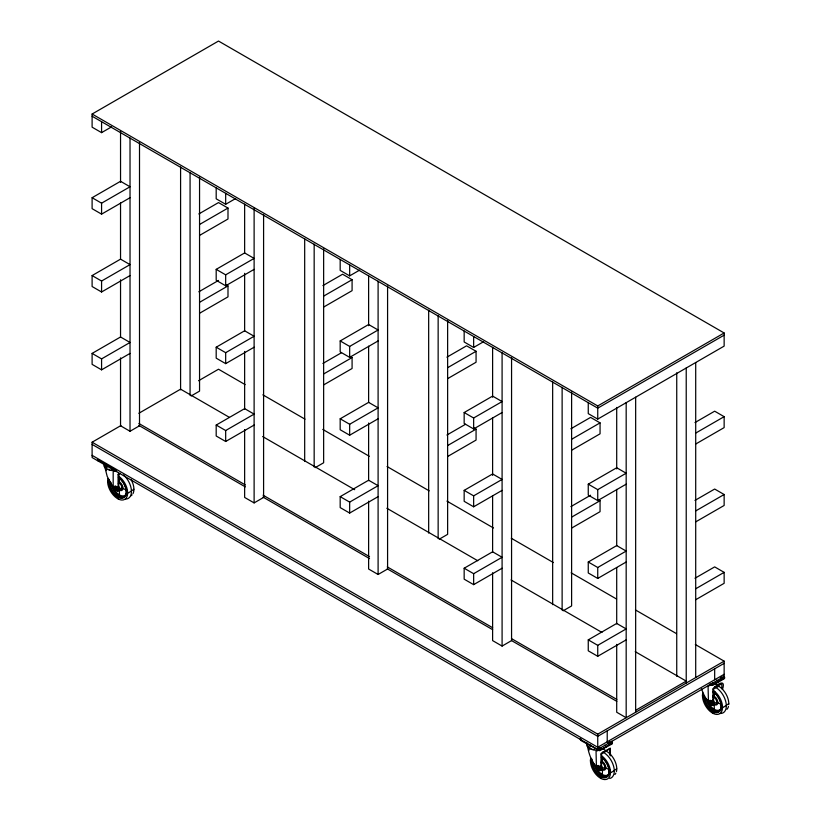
<?xml version="1.0" encoding="UTF-8"?>
<svg xmlns="http://www.w3.org/2000/svg" width="821" height="821" viewBox="0 0 821 821"><rect width="100%" height="100%" fill="white"/><g stroke="black" fill="none" stroke-linecap="round" stroke-linejoin="round"><path stroke-width="1.23" d="M126.27 491.697L128.507 492.887L133.885 489.244M609.12 771.237L611.358 772.438L616.735 768.784M721.146 706.111L723.383 707.302L728.761 703.648M580.355 738.469L581.319 739.988M113.39 487.643L115.176 485.929L116.808 486.874L117.619 488.977C116.613 492.364 113.206 489.573 113.452 487.736A6.465 3.736 0 0 0 114.335 488.536L115.114 488.988A6.465 3.736 0 0 0 116.51 489.501L117.619 488.977L116.993 488.608M115.833 490.701C117.362 489.254 115.823 487.13 114.201 486.484M598.683 770.242L600.469 768.518L599.658 766.414L598.027 765.47C593.829 766.465 598.766 773.136 600.469 768.518L599.843 768.158M710.719 705.106L712.505 703.381L711.684 701.278L710.052 700.334C705.886 701.339 710.781 708 712.505 703.381L711.869 703.022M598.027 765.47L596.303 767.276A6.465 3.736 0 0 0 597.185 768.076L597.975 768.528A6.465 3.736 0 0 0 599.361 769.041L598.683 766.978L597.052 766.034M710.052 700.334L708.328 702.14A6.465 3.736 0 0 0 709.221 702.94L710.001 703.392A6.465 3.736 0 0 0 711.386 703.905L710.719 701.842L709.087 700.898M580.611 738.951L580.293 739.598L581.319 740.758L599.576 750.722L612.312 743.826L612.117 742.389M107.695 480.696L107.623 481.322L109.634 482.101M590.545 760.236L590.473 760.862L592.485 761.642M118.747 473.327L118.08 474.497L118.08 490.281A1.457 0.842 60 0 1 117.054 490.907L115.556 490.034A3.684 2.124 60 0 1 113.575 487.879L107.212 476.447L104.595 466.174M118.922 473.891L118.655 489.942A1.457 0.842 60 0 1 117.629 490.568M703.484 694.453L702.407 695.603L704.521 696.506M118.193 474.62L120.246 473.265M601.054 754.171L603.096 752.806M713.08 689.035L718.765 686.335M716.364 682.723L714.229 683.955A9.78 5.644 0 0 1 712.772 684.457M111.564 126.875L101.578 132.643L92.106 127.173L92.106 114.027L218.509 41.05L724.143 332.977L724.143 346.113L597.739 419.1L588.257 413.62L588.257 402.67M92.106 197.717L120.543 181.297L130.026 186.767L101.578 203.187L92.106 197.717L92.106 208.667L101.578 214.137L130.026 197.717M92.106 275.569L120.543 259.149L130.026 264.619L101.578 281.039L92.106 275.569L92.106 286.519L101.578 291.989L130.026 275.569M198.826 213.953L218.509 202.582L227.992 208.062L227.992 219.002L199.554 235.422M216.19 187.865L216.19 198.815L225.672 204.285L235.658 198.528M199.554 224.482L227.992 208.062M216.19 269.36L244.637 252.94L254.12 258.41L225.672 274.84L216.19 269.36L216.19 280.31L225.672 285.78L254.12 269.36M92.106 353.41L120.543 336.99L130.026 342.47L101.578 358.89L92.106 353.41L92.106 364.36L101.578 369.84L130.026 353.41M198.826 291.804L218.509 280.433M199.554 302.323L227.992 285.903L227.992 296.853L199.554 313.273M216.19 347.211L244.637 330.791L254.12 336.261L225.672 352.681L216.19 347.211L216.19 358.161L225.672 363.631L254.12 347.211M322.91 285.595L342.603 274.224L352.086 279.704L352.086 290.655L323.638 307.075M340.181 259.446L340.181 270.396L349.664 275.866L359.639 270.109M323.638 296.124L352.086 279.704M138.821 413.291L180.589 389.175L229.377 417.345M695.315 644.506L724.143 661.151L724.143 676.483L597.739 749.46L92.106 457.533L92.106 442.211L120.933 425.565M198.549 380.749L218.509 369.224L245.12 384.597M120.543 357.915L120.543 425.791L130.026 431.261L139.508 425.791L139.508 142.762M191.119 395.989L199.554 391.124L199.554 177.254M340.181 340.941L368.619 324.521L378.101 330.001L349.664 346.421L340.181 340.941L340.181 351.891L349.664 357.361L378.101 340.941M216.19 425.062L244.637 408.642L254.12 414.112L225.672 430.532L216.19 425.062L216.19 436.002L225.672 441.482L254.12 425.062M322.91 363.446L341.505 352.712M118.316 483.395L119.414 481.989L119.414 478.417M115.833 487.428L116.808 486.874M118.316 489.983L119.086 489.542L119.414 490.116L119.414 494.889L117.619 497.074L118.193 498.891M323.638 373.976L352.086 357.546L352.086 368.496L323.638 384.916M340.181 418.792L368.619 402.372L378.101 407.842L349.664 424.262L340.181 418.792L340.181 429.742L349.664 435.212L378.101 418.792M446.901 357.176L466.585 345.815L476.067 351.285L476.067 362.235L447.63 378.655M464.163 331.027L464.163 341.977L473.645 347.447L483.631 341.69M447.63 367.705L476.067 351.285M244.637 429.557L244.637 497.434L254.12 502.904L263.592 497.434L263.592 214.404M315.213 467.631L323.638 462.767L323.638 248.896M464.163 412.532L492.61 396.102L502.093 401.582L473.645 418.002L464.163 412.532L464.163 423.472L473.645 428.952L502.093 412.532M340.181 496.643L368.619 480.223L378.101 485.693L349.664 502.113L340.181 496.643L340.181 507.594L349.664 513.063L378.101 496.643M446.901 435.027L465.497 424.293M447.63 445.557L476.067 429.137L476.067 440.077L447.63 456.497M92.106 114.027L597.739 405.954L724.143 332.977M724.143 335.163L597.739 408.15L92.106 116.223M464.163 490.373L492.61 473.953L502.093 479.433L473.645 495.853L464.163 490.373L464.163 501.323L473.645 506.793L502.093 490.373M570.882 428.767L590.576 417.396L600.059 422.866L600.059 433.816L571.611 450.236M571.611 439.286L600.059 422.866M368.619 501.138L368.619 569.015L378.101 574.484L387.584 569.015L387.584 285.995M439.204 539.212L447.63 534.348L447.63 320.477M588.257 484.174L616.704 467.754L626.177 473.224L597.739 489.644L588.257 484.174L588.257 495.114L597.739 500.594L626.177 484.174M694.977 422.558L714.67 411.188L724.143 416.668L724.143 427.608L695.705 444.028M695.705 433.088L724.143 416.668M464.163 568.224L492.61 551.804L502.093 557.274L473.645 573.694L464.163 568.224L464.163 579.174L473.645 584.644L502.093 568.224M570.882 506.608L590.576 495.237M571.611 517.138L600.059 500.718L600.059 511.668L571.611 528.088M588.257 562.016L616.704 545.596L626.177 551.076L597.739 567.496L588.257 562.016L588.257 572.966L597.739 578.436L626.177 562.016M694.977 500.41L714.67 489.039L724.143 494.509L724.143 505.459L695.705 521.879M695.705 510.929L724.143 494.509M492.61 572.719L492.61 640.596L502.093 646.076L511.565 640.596L511.565 357.576M563.185 610.793L571.611 605.929L571.611 392.058M588.257 639.867L616.704 623.447L626.177 628.917L597.739 645.337L588.257 639.867L588.257 650.817L597.739 656.287L626.177 639.867M694.977 578.251L714.67 566.89L724.143 572.36L724.143 583.31L695.705 599.73M695.705 588.78L724.143 572.36M635.659 710.298L686.223 681.102L635.218 651.658M92.106 442.211L597.739 734.138L724.143 661.151M724.143 663.347L597.739 736.324L92.106 444.397M724.143 674.287L597.739 747.274L92.106 455.347M713.685 684.375A9.052 5.224 0 0 0 714.886 683.79L714.988 683.739M713.203 697.799L714.301 696.393L714.301 691.631L714.968 692.011M601.167 762.935L602.265 761.529L602.265 757.957M710.719 701.842L711.684 701.278M598.683 766.978L599.658 766.414M709.087 704.161L710.052 703.607M597.052 769.298L598.027 768.733M604.123 752.221L606.319 751.174L607.612 751.974A14.193 8.189 60 0 1 616.735 767.779L616.735 769.79A14.193 8.189 60 0 1 616.427 771.607M714.096 712.823L712.649 713.285L712.495 711.489L714.301 709.293L714.208 704.09A4.054 2.34 60 0 0 716.815 702.591L716.815 702.017A4.054 2.34 60 0 0 714.208 697.501L713.716 697.214A4.054 2.34 60 0 0 713.223 697.029M601.054 778.431L600.469 776.625L602.265 774.429L602.573 769.841A4.998 2.884 60 0 0 605.785 767.984L605.785 767.276A4.998 2.884 60 0 0 602.573 761.714L601.957 761.354A4.998 2.884 60 0 0 601.352 761.129M114.509 470.885L113.185 471.665L113.185 486.976M710.832 685.145L708.071 686.079L708.451 702.283A3.684 2.124 60 0 0 710.442 704.449L711.93 705.311A1.457 0.842 60 0 0 712.967 704.685L712.967 688.901C716.179 684.96 726.39 677.602 722.49 689.476M598.807 750.281L596.046 751.215L596.426 767.419A3.684 2.124 60 0 0 596.99 768.302M118.932 488.947L121.939 487.89L127.06 490.465M713.808 703.361L716.815 702.304L720.91 704.285M601.783 768.497L604.79 767.44L609.921 770.016M116.726 471.182L114.704 470.587A9.78 5.644 0 0 1 106.812 469.058L106.535 468.894A9.78 5.644 0 0 1 103.867 464.378M116.038 470.32L97.596 459.678M709.59 684.221L712.71 684.632L724.338 677.92L724.656 677.274L723.629 676.114M709.59 684.991L712.71 685.402L724.338 678.69L724.656 678.054L723.629 676.884M597.555 749.357L600.685 749.768L612.312 743.056L612.476 742.02L611.604 741.25M590.607 745.068L590.535 745.406A3.777 2.176 -60 0 0 589.529 748.516L589.663 748.598A9.78 5.644 0 0 0 599.156 749.953M589.529 748.516L589.386 748.434A9.78 5.644 0 0 1 587.046 742.954M116.664 490.26L116.469 490.147A3.222 1.858 60 0 1 116.079 489.839M225.888 284.692L227.992 285.903M349.972 356.335L352.086 357.546M473.963 427.915L476.067 429.137M597.945 499.496L600.059 500.718M262.864 394.839L305.002 419.162M322.745 429.404L369.317 456.291M387.06 466.533L429.188 490.866M446.932 501.108L493.503 527.995M511.247 538.237L553.385 562.57M571.129 572.812L616.592 599.053M635.444 609.941L676.463 633.627M721.372 677.315L722.039 677.705A1.18 0.688 0 0 1 722.172 678.577M716.517 680.116L718.529 681.276L718.529 682.046M714.937 683.76L717.728 685.371L717.728 686.038M717.893 685.833L719.648 686.838A14.193 8.189 60 0 1 728.761 702.643L728.761 704.654M714.701 686.838L716.569 687.916A15.137 8.744 60 0 1 726.298 704.767L726.298 706.922A15.137 8.744 60 0 1 720.161 713.5M712.833 691.703L713.562 692.124A11.802 6.814 60 0 1 721.146 705.27L721.146 707.363A12.274 7.091 60 0 1 713.254 711.92L711.745 711.048A12.274 7.091 60 0 1 703.854 697.378L703.854 695.633M262.648 436.546L354.682 489.685M386.835 508.25L477.76 560.743M511.021 579.954L601.957 632.447M713.993 704.346L714.609 704.705A4.998 2.884 60 0 0 717.811 702.848L717.811 702.14A4.998 2.884 60 0 0 714.609 696.577L713.993 696.218A4.998 2.884 60 0 0 712.802 695.9M711.684 704.541L710.873 704.069C708.995 705.968 709.087 700.806 710.873 700.806L710.873 701.278M711.817 704.808L712.033 704.931A3.582 2.063 60 0 0 714.332 703.607L714.332 703.094A3.582 2.063 60 0 0 712.885 699.861M138.893 423.492L245.346 484.944M263.089 495.196L369.532 556.648M387.276 566.89L492.621 627.716M511.473 638.594L616.807 699.41M138.893 425.442L245.346 486.894M263.089 497.136L369.532 558.598M387.276 568.84L492.621 629.656M511.473 640.544L616.807 701.36M609.336 741.681L610.003 742.071A1.18 0.688 0 0 1 610.003 743.036A1.18 0.688 0 0 1 608.33 743.036L607.663 742.646M604.492 745.252L606.493 746.412L606.493 747.182M602.676 751.974L604.533 753.052A15.137 8.744 60 0 1 614.262 769.903L614.262 772.058A15.137 8.744 60 0 1 609.746 778.493M118.829 482.81L119.332 483.097A4.054 2.34 60 0 1 121.939 487.602L121.939 488.177A4.054 2.34 60 0 1 119.332 489.685M119.107 489.942L119.722 490.291A4.998 2.884 60 0 0 122.934 488.444L122.934 487.725A4.998 2.884 60 0 0 119.722 482.163L119.107 481.814A4.998 2.884 60 0 0 118.501 481.588M116.808 490.137L115.987 489.665C114.109 491.553 114.211 486.401 115.987 486.401L115.987 486.874M598.837 769.205L599.658 769.677M599.32 769.688L600.007 770.067A3.582 2.063 60 0 0 602.306 768.743L602.306 768.23A3.582 2.063 60 0 0 601.239 765.48M98.469 461.217L97.442 460.047M708.071 701.38L704.664 696.495L701.421 688.829M595.995 766.475C591.274 760.851 588.544 753.093 587.446 745.714M596.231 765.162L596.59 766.137M597.791 769.811L597.791 766.547L598.837 766.414M588.924 748.988L589.139 750.158M106.073 469.438L106.289 470.618M721.916 688.727L721.751 683.739L713.613 688.501L713.541 704.356A1.457 0.842 60 0 1 712.515 704.982M714.67 668.817L714.67 679.767M704.521 695.664L704.521 697.347A11.802 6.814 60 0 0 712.105 710.483L713.562 711.325A11.802 6.814 60 0 0 721.146 706.943M695.705 362.533L695.705 677.571M686.223 368.003L686.223 683.051M676.74 372.775L676.74 676.299M635.659 397.2L635.659 712.238M626.177 402.67L626.177 717.718L616.704 712.238L616.704 644.372M616.704 407.442L616.704 468.914M616.704 489.408L616.704 545.76M616.704 567.527L616.704 623.878M610.465 755.823L610.27 748.105L601.126 753.38L600.931 769.821A1.457 0.842 60 0 1 599.905 770.447L598.406 769.585A3.684 2.124 60 0 1 597.667 769.041M609.89 755.063L609.726 748.875L601.588 753.637L601.506 769.493A1.457 0.842 60 0 1 600.479 770.119M607.222 730.854L607.222 741.804M605.703 751.174L605.703 750.507L602.912 748.896A9.052 5.224 0 0 0 604.759 747.387M597.739 405.954L597.739 419.1M597.739 489.644L597.739 500.594M597.739 567.496L597.739 578.436M597.739 645.337L597.739 656.287M597.739 734.138L597.739 749.46M592.485 760.8L592.485 762.483A11.802 6.814 60 0 0 600.079 775.619L601.536 776.461A11.802 6.814 60 0 0 609.12 772.079M589.437 744.668L589.437 745.447M562.128 387.286L562.128 610.126M552.656 381.816L552.656 604.656M502.093 352.804L502.093 646.076M492.61 347.324L492.61 397.272M492.61 417.766L492.61 475.39M492.61 495.884L492.61 552.235M473.645 336.507L473.645 347.447M473.645 418.002L473.645 428.952M473.645 495.853L473.645 506.793M473.645 573.694L473.645 584.644M438.147 315.705L438.147 538.545M428.665 310.235L428.665 533.065M378.101 281.223L378.101 574.484M368.619 275.743L368.619 325.691M368.619 346.185L368.619 402.526M368.619 423.02L368.619 480.654M349.664 264.916L349.664 275.866M349.664 346.421L349.664 357.361M349.664 424.262L349.664 435.212M349.664 502.113L349.664 513.063M314.166 244.124L314.166 466.964M304.683 238.654L304.683 461.484M254.12 208.36L254.12 502.904M244.637 204.162L244.637 252.827M244.637 273.321L244.637 330.945M244.637 351.439L244.637 409.063M225.672 193.335L225.672 204.285M225.672 274.84L225.672 285.78M225.672 352.681L225.672 363.631M225.672 430.532L225.672 441.482M190.072 172.482L190.072 395.312M180.589 167.012L180.589 389.842M130.026 137.99L130.026 431.261M120.543 131.237L120.543 182.467M120.543 202.951L120.543 259.303M120.543 279.797L120.543 337.421M109.634 481.26L109.634 482.933A11.802 6.814 60 0 0 117.229 496.079L118.686 496.921A11.802 6.814 60 0 0 126.27 492.538M106.586 465.127L106.586 465.897M101.578 121.693L101.578 132.643M101.578 203.187L101.578 214.137M101.578 281.039L101.578 291.989M101.578 358.89L101.578 369.84M114.396 470.197A9.052 5.224 0 0 1 111.266 470.043M109.788 469.735A9.052 5.224 0 0 1 108.423 469.273M106.196 467.991A9.052 5.224 0 0 1 104.872 466.349M115.279 486.802A1.416 0.821 60 0 1 116.859 487.951M116.962 488.29A1.416 0.821 60 0 1 116.962 488.895M106.679 468.965A3.777 2.176 -60 0 1 107.684 465.856M125.274 499.096A15.137 8.744 60 0 0 131.411 492.518L131.411 490.363A15.137 8.744 60 0 0 123.519 474.938M117.157 490.527A3.582 2.063 60 0 0 119.456 489.193L119.456 488.69A3.582 2.063 60 0 0 118.717 486.453M116.715 490.27A3.582 2.063 60 0 1 116.274 489.932M107.931 478.499A14.193 8.189 60 0 0 107.623 480.306L107.623 482.327A14.193 8.189 60 0 0 116.746 498.121L118.491 499.137A14.193 8.189 60 0 0 127.614 493.873L127.614 491.851A14.193 8.189 60 0 0 118.491 476.057M121.477 480.203A11.802 6.814 60 0 1 122.74 481.763M123.858 483.487A11.802 6.814 60 0 1 126.27 490.855L126.27 492.959A12.274 7.091 60 0 1 118.378 497.516L116.859 496.643A12.274 7.091 60 0 1 108.967 482.974L108.967 481.219A12.274 7.091 60 0 1 109.234 479.659M118.378 477.545A12.274 7.091 60 0 1 126.27 491.215M117.249 490.517A3.222 1.858 60 0 0 118.932 489.183L118.932 488.721A3.222 1.858 60 0 0 118.532 487.212M130.98 479.372A14.193 8.189 60 0 1 133.885 488.228L133.885 490.25A14.193 8.189 60 0 1 132.981 493.616M132.109 494.858A14.193 8.189 60 0 1 130.98 495.761M126.834 492.631A10.858 6.27 60 0 1 120.082 495.268L118.747 494.499A10.858 6.27 60 0 1 112.456 485.786M125.921 495.72A11.802 6.814 60 0 1 119.804 496.264L118.357 495.432A11.802 6.814 60 0 1 110.763 482.286M710.658 701.144A1.416 0.821 60 0 1 711.171 701.442A1.416 0.821 60 0 0 710.606 701.175M711.417 701.698A1.416 0.821 60 0 1 711.417 703.71M709.026 701.955A3.684 2.124 60 0 1 708.626 701.001M710.832 684.457A9.052 5.224 0 0 1 709.282 684.611M711.366 701.729A1.416 0.821 60 0 1 711.366 703.73M712.977 682.641A1.18 0.688 0 0 1 711.335 683.441M712.146 684.252A1.18 0.688 0 0 1 711.53 684.252M722.039 676.935A1.18 0.688 0 0 1 722.039 677.9A1.18 0.688 0 0 1 720.366 677.9M721.3 678.864A1.18 0.688 0 0 1 720.889 678.844M702.807 692.903A14.193 8.189 60 0 0 702.509 694.72L702.509 696.742A14.193 8.189 60 0 0 711.622 712.536L713.377 713.541A14.193 8.189 60 0 0 722.49 708.277L722.49 706.255A14.193 8.189 60 0 0 713.377 690.461M713.254 691.949A12.274 7.091 60 0 1 721.146 705.619M711.745 704.787A3.222 1.858 60 0 0 713.808 703.587L713.808 703.125A3.222 1.858 60 0 0 713.151 701.124M728.463 706.471A14.193 8.189 60 0 1 726.985 709.272M721.259 708.225A10.858 6.27 60 0 1 714.968 709.683L713.623 708.903A10.858 6.27 60 0 1 707.333 700.19M721.526 709.098A11.802 6.814 60 0 1 714.691 710.678L713.233 709.837A11.802 6.814 60 0 1 705.896 698.497M594.117 749.583A9.052 5.224 0 0 1 592.639 749.275M591.274 748.824A9.052 5.224 0 0 1 589.047 747.541M588.267 746.751A9.052 5.224 0 0 1 587.723 745.899M598.016 766.465A1.416 0.821 60 0 1 599.597 767.142M599.751 767.471A1.416 0.821 60 0 1 599.751 768.63M600.377 749.912A9.052 5.224 0 0 1 598.899 750.23M603.332 748.188A3.777 2.176 60 0 1 603.343 748.516M600.644 747.469A1.18 0.688 0 0 1 600.644 748.434A1.18 0.688 0 0 1 598.971 748.434M598.827 747.685A1.18 0.688 0 0 1 599.977 747.859L600.644 748.249A1.18 0.688 0 0 1 600.777 749.121M608.864 743.98A1.18 0.688 0 0 1 608.33 743.805M610.003 742.841A1.18 0.688 0 0 1 610.352 743.385M603.148 769.482A4.054 2.34 60 0 0 604.79 767.727L604.79 767.153A4.054 2.34 60 0 0 602.183 762.637L601.68 762.35A4.054 2.34 60 0 0 601.188 762.165M590.781 758.04A14.193 8.189 60 0 0 590.473 759.856L590.473 761.878A14.193 8.189 60 0 0 599.597 777.672L601.341 778.677A14.193 8.189 60 0 0 610.465 773.413L610.465 771.391A14.193 8.189 60 0 0 601.341 755.597M601.536 757.26A11.802 6.814 60 0 1 609.12 770.406L609.12 772.499A12.274 7.091 60 0 1 601.229 777.056L599.71 776.184A12.274 7.091 60 0 1 591.818 762.514L591.818 760.769A12.274 7.091 60 0 1 592.085 759.199M601.229 757.085A12.274 7.091 60 0 1 609.12 770.755M599.71 769.913A3.222 1.858 60 0 0 601.783 768.723L601.783 768.261A3.222 1.858 60 0 0 601.383 766.752M615.832 773.156A14.193 8.189 60 0 1 614.96 774.408M609.685 772.171A10.858 6.27 60 0 1 602.932 774.819L601.598 774.039A10.858 6.27 60 0 1 595.307 765.326M608.772 775.27A11.802 6.814 60 0 1 602.665 775.814L601.208 774.973A11.802 6.814 60 0 1 593.87 763.633"/></g></svg>
